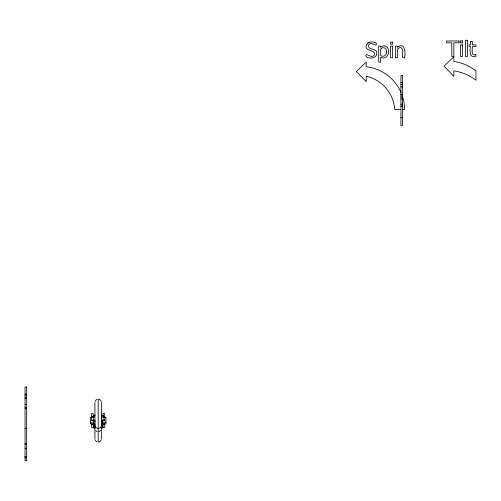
<?xml version="1.0" encoding="UTF-8"?>
<svg xmlns="http://www.w3.org/2000/svg" width="501" height="501" viewBox="0 0 501 501"><rect width="100%" height="100%" fill="white"/><g stroke="black" fill="none" stroke-linecap="round" stroke-linejoin="round"><path stroke-width="0.75" d="M101.465 425.706L101.152 426.846A3.269 2.574 0 0 0 101.465 425.744M94.939 415.172L92.961 415.454M95.065 401.433L95.772 400.186L97.094 399.303M101.321 439.696L100.507 441.062L98.991 441.92M367.127 43.9C362.123 51.678 375.769 48.941 374.391 54.722C372.068 59.988 364.452 50.632 366.187 56.845C369.707 59.012 376.608 58.586 376.758 53.344C377.378 47.614 367.308 50.745 368.673 45.184C370.69 40.28 377.685 48.804 376.157 42.948C373.326 41.677 369.306 41.226 367.127 43.9A4.954 4.954 0 0 1 369.45 42.266M100.82 430.478L98.991 431.699M400.932 82.64L402.566 82.64M400.932 84.606L402.566 84.606M400.932 86.861L402.566 86.861M400.932 94.758L402.566 94.758M400.932 94.864L402.566 94.864M400.932 96.987L402.566 96.987M400.932 98.947L402.566 98.947M400.932 104.189L402.566 104.189M400.932 106.149L402.566 106.149M400.806 109.581L394.769 109.581A36.942 36.942 0 0 0 366.187 76.171L366.187 81.688L356.374 71.474L366.187 62.074L366.187 66.771A43.067 43.067 0 0 1 401.176 92.798M402.316 109.581L404.583 109.581A43.067 43.067 0 0 0 402.71 97.025M400.932 117.697L402.566 117.697M25.05 394.199L26.685 394.199M25.05 394.963L26.685 394.963M25.05 398.051L26.685 398.051M25.05 398.163L26.685 398.17M25.05 404.576L26.685 404.576M25.05 407.783L26.685 407.783M25.05 408.34L26.685 408.34M103.425 415.454L101.446 415.172M91.658 416.782L93.292 416.782M103.1 416.782L104.734 416.782M91.658 416.97L94.733 416.97M101.659 416.97L104.734 416.97M91.833 417.346L90.43 417.346L90.43 423.877L95.196 423.902M104.559 417.346L105.961 417.346L105.961 423.877L101.189 423.902M91.658 420.189L94.733 420.189M101.659 420.189L104.734 420.189M95.159 420.471L91.658 420.471L91.658 413.563L93.292 413.563L93.292 420.189M101.233 420.471L104.734 420.471L104.734 413.563L103.1 413.563L103.1 420.189M95.196 421.322L93.7 421.322L93.7 428.067L95.196 428.067M101.189 421.322L102.692 421.322L102.692 428.067L101.189 428.067M90.43 422.174L93.931 422.174M102.454 422.174L105.961 422.174M91.658 424.165L93.963 424.165M102.423 424.165L104.734 424.165M91.658 424.347L93.292 424.347M103.1 424.347L104.734 424.347M93.7 424.892L95.196 424.892M101.189 424.892L102.692 424.892M93.7 426.501L95.196 426.501M101.189 426.501L102.692 426.501M25.05 428.305L26.685 428.305M25.05 443.429L26.685 443.429M25.05 444.149L26.685 444.149M25.05 448.295L26.685 448.295M25.05 456.586L26.685 456.586M25.05 457.062L26.685 457.062M25.05 457.826L26.685 457.826M98.991 399.209L100.507 400.067L101.321 401.433M97.094 431.612L95.772 430.722M97.094 441.826L95.772 440.943L95.065 439.696M94.927 425.706L95.24 426.846A3.269 2.574 0 0 1 94.927 425.744M104.734 423.877L104.734 427.572L103.1 427.572L103.1 424.165M101.465 402.378L101.465 438.751M98.196 399.109L98.196 442.02M94.927 402.378L94.927 438.751M93.292 424.165L93.292 427.572L91.658 427.572L91.658 423.877M100.82 427.278A3.269 2.574 0 0 1 95.566 427.278M94.927 415.385A3.269 2.574 0 0 1 94.939 415.135M101.446 415.135A3.269 2.574 0 0 1 101.465 415.385M388.494 51.634C389.083 55.805 384.536 59.863 380.672 57.189L380.672 62.074L378.712 62.074L378.712 46.111L380.672 46.111L380.672 47.332C383.898 43.681 389.365 47.163 388.494 51.634M386.471 51.853C387.098 55.185 383.44 57.527 380.672 55.592L380.672 48.979C383.021 46.224 387.348 48.14 386.471 51.853M453.85 56.738L444.043 66.138L453.85 76.359L453.85 70.841A47.294 47.294 0 0 1 475.95 80.241L475.95 70.841A47.294 47.294 0 0 0 453.85 61.441L453.85 56.738M398.251 46.712L397.381 47.407L397.381 46.111L395.414 46.111L395.414 57.772L397.381 57.772L397.381 49.067L398.896 48.046A3.344 3.344 0 0 1 401.069 47.708C404.42 49.417 401.614 54.978 402.616 57.772L404.583 57.772C405.434 53.914 405.503 42.284 398.251 46.712M475.837 54.64C470.664 56.851 472.524 48.948 472.337 46.474L475.95 46.474L475.95 44.846L472.337 44.846L472.337 41.495L470.376 41.495L470.376 44.846L469.049 44.846L469.049 46.474L470.376 46.474C469.794 50.469 469.362 58.886 475.95 56.406L475.837 54.64M467.37 40.268L465.404 40.268L465.404 56.507L467.37 56.507L467.37 40.268M462.617 40.863L460.388 40.863L460.388 42.898L462.617 42.898L462.617 40.863M459.073 40.963L446.56 40.963L446.56 42.804L451.783 42.804L451.783 56.507L453.85 56.507L453.85 42.804L459.073 42.804L459.073 40.963M392.671 42.122L390.436 42.122L390.436 44.157L392.671 44.157L392.671 42.122M462.486 44.846L460.519 44.846L460.519 56.507L462.486 56.507L462.486 44.846M392.533 46.111L390.573 46.111L390.573 57.772L392.533 57.772L392.533 46.111M402.566 75.438L400.932 75.438L400.932 125.438L402.566 125.438L402.566 75.438M26.685 386.997L25.05 386.997L25.05 460.732L26.685 460.732L26.685 386.997"/></g></svg>
